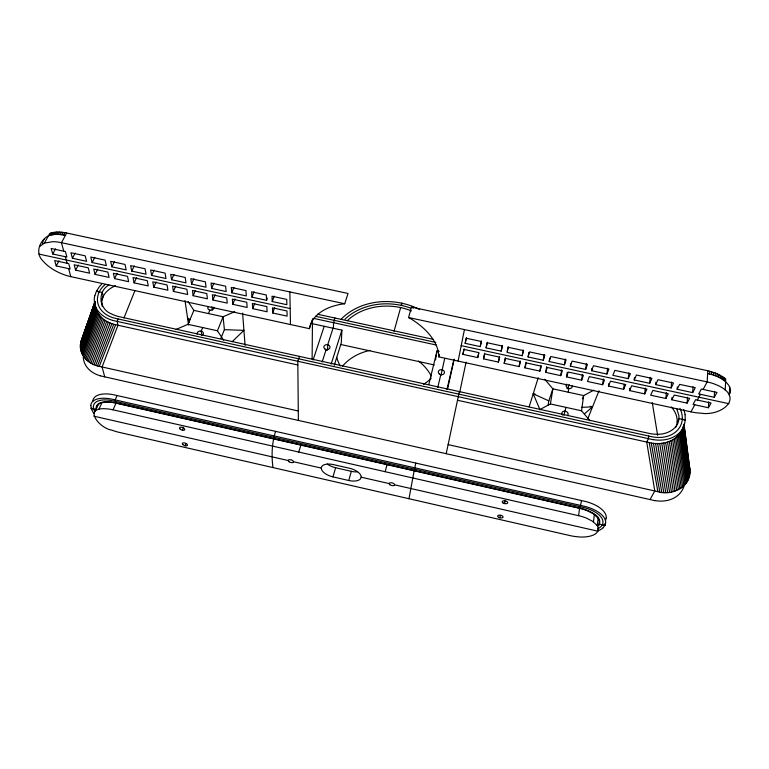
<?xml version="1.0" encoding="UTF-8"?>
<svg xmlns="http://www.w3.org/2000/svg" width="769" height="769" viewBox="0 0 769 769"><rect width="100%" height="100%" fill="white"/><g stroke="black" fill="none" stroke-linecap="round" stroke-linejoin="round"><path stroke-width="1.15" d="M312.118 358.969L312.474 320M298.285 410.992L99.268 366.342C87.676 364.516 76.948 352.692 81.283 340.619L95.039 301.381M333.39 328.286L333.592 322.711L334.88 318.001M729.31 395.324L729.646 386.942C725.398 378.906 716.006 375.503 707.653 373.523L707.826 370.745L411.453 307.081L408.599 317.539L410.502 318.616A66.692 39.209 16.2 0 1 438.686 354.201L438.791 356.874L690.956 411.857A34.874 19.898 3.7 0 0 700.828 413.164C721.707 416.596 745.632 397.275 716.573 384.865A34.518 19.533 3.9 0 0 707.172 381.914M312.435 323.73L341.897 330.141L341.311 342.82L334.284 365.217M725.225 390.114L725.734 378.925L717.15 373.676L707.826 370.745M723.139 379.79L723.283 377.012M724.427 380.732L724.561 377.944M721.745 378.886L721.889 376.108M714.286 397.304L717.016 392.45L701.338 389.056L698.713 393.93L714.286 397.304L714.603 391.334M718.679 377.214L718.823 374.436M720.255 378.031L720.399 375.253M717.006 376.454L717.15 373.676M708.403 407.753L711.056 403.043L695.609 399.688L693.061 404.417L708.403 407.753L708.739 401.831M713.44 375.099L713.594 372.321M715.257 375.753L715.41 372.965M703.097 389.441L707.172 381.914L707.653 373.523M711.565 374.513L711.719 371.735M709.633 373.984L709.797 371.206M448.116 444.607L657.851 491.66C673.548 496.899 694.542 484.114 689.341 466.139L683.958 424.709M677.335 386.894L677.153 389.258L692.677 392.623L693.071 386.682M684.343 424.921L685.304 420.124L685.064 414.76M672.01 397.448L671.818 399.793L687.111 403.119L687.524 397.227M42.478 243.715C43.689 233.218 57.627 233.593 65.394 235.429L66.701 233.026L348.021 293.46L344.723 303.765L342.734 303.995A66.692 39.209 16.2 0 0 309.936 326.152L309.369 328.661L70.825 276.648A33.461 18.004 27.1 0 1 61.962 273.899C54.859 270.986 48.062 266.853 42.987 261.008C36.393 254.847 37.998 245.157 44.035 239.101M655.87 382.241L655.659 384.596L671.135 387.951L671.616 382.039M665.887 398.505L668.251 393.747L652.9 390.412L650.641 395.189L665.887 398.505L666.387 392.642M648.651 436.023L648.402 438.695L646.719 442.05L654.794 490.978L650.026 499.619M634.483 377.617L634.233 379.963L649.661 383.298L650.218 377.416M629.782 388.268L629.523 390.594L644.73 393.901L645.306 388.066M628.244 378.665L630.388 373.715L614.902 370.37L612.864 375.33L628.244 378.665L628.898 372.811M608.76 383.702L608.471 386.019L623.63 389.316L624.159 384.663M605.222 523.285L604.915 525.39L603.194 527.659M597.253 525.544L592.438 521.171L586.18 518.018A27.194 12.958 9.4 0 0 578.596 515.691L113.033 409.819A26.377 12.064 21.8 0 0 105.901 408.781C82.235 407.041 99.47 428.468 111.851 430.14A26.588 12.246 21.9 0 0 119.089 432.341L569.685 535.522A27.405 13.16 9.3 0 0 577.49 536.752C584.584 537.848 602.204 536.368 597.253 525.544L598.138 518.2L593.341 513.807L587.112 510.654A27.069 13.044 9.4 0 0 579.566 508.347L116.023 403.187A26.261 12.15 21.9 0 0 108.929 402.158C104.584 402.004 97.721 402.197 96.586 407.493M598.417 528.111L598.042 531.244L394.574 484.816M598.667 526.025L599.359 521.171L598.138 518.2M593.466 521.872L594.37 514.509M591.89 368.399L591.572 370.716L606.904 374.042L607.635 368.216M602.598 384.74L604.54 379.915L589.333 376.618L587.487 381.453L602.598 384.74L603.338 378.954M606.232 517.845L605.559 520.382M581.527 500.542L580.287 506.752M578.596 515.691L579.566 508.338M590.044 420.806L581.537 410.79L583.661 395.574L593.697 390.219M570.694 363.804L570.338 366.121L585.622 369.428L586.439 363.631M567.272 372.311L566.561 376.906L581.633 380.184L582.45 374.426M565.965 407.368L563.898 415.298M568.253 392.209L568.81 388.46M546.663 366.659L545.711 372.369L560.726 375.637L561.63 369.908M549.748 358.085L549.172 361.536L564.417 364.833L565.311 359.065M548.066 405.484L548.816 400.87L552.873 388.845L544.788 379.271M540.03 409.473L550.431 403.956L552.873 388.845L583.661 395.574L582.421 398.832M408.973 498.725L414.145 470.82M414.193 470.541L415.798 463.044M671.308 406.926C676.182 412.222 679.075 420.287 675.816 427.151M435.514 359.892L437.061 350.847L439.214 351.318M528.909 352.385L528.072 356.96L543.27 360.257L544.25 354.509M525.948 362.161L524.91 367.851L539.886 371.1L540.867 365.4M504.522 503.57L505.098 500.369M441.031 375.061L444.693 358.45M499.956 517.797L500.379 515.432M505.3 357.681L504.185 363.343L519.104 366.582L520.171 360.901M522.189 355.691L523.612 350.626L508.367 347.328L507.04 352.404L522.189 355.691L523.247 349.972M454.171 359.267L447.558 388.999M507.261 351.27L508.165 346.704M458.113 361.094L464.428 329.574M484.71 353.211L483.509 358.844L498.389 362.084L499.533 356.432M487.277 342.195L486.075 347.867L501.167 351.135L502.311 345.444M462.909 354.365L463.928 349.395L478.856 352.635L477.741 357.595L462.909 354.365L464.178 348.751M465.168 343.339L466.216 338.216L481.365 341.494L480.221 346.598L465.168 343.339L466.447 337.687M446.193 453.739L459.333 391.613M459.641 392.584L466.081 362.074M477.741 357.595L478.722 353.086M480.221 346.598L481.442 340.927M402.004 303.236L401.264 305.399L402.004 303.236L406.763 304.428A59.924 48.207 6.2 0 1 419.682 309.561M446.962 389.537L453.97 359.402M483.509 358.844L484.662 353.894L499.648 357.143L498.389 362.084M486.075 347.867L487.258 342.772L502.455 346.06L501.167 351.135M730.194 393.363L730.531 390.191L729.646 386.942M437.753 387.47L440.82 374.666M438.791 356.874L439.33 354.653M428.833 384.327L437.061 350.847M385.173 471.705L386.999 464.659M504.185 363.343L505.473 358.412L520.498 361.67L519.104 366.582M94.808 295.757L96.413 291.326L99.278 286.856A31.625 23.801 -9 0 1 101.671 284.194M394.007 331.362L400.649 307.59M389.22 483.586L361.161 477.184A12.333 6.027 15.7 0 0 349.597 468.283L333.486 464.62A12.323 6.008 16.2 0 0 321.288 468.023A12.323 6.008 16.2 0 0 332.958 476.886L348.761 480.5L351.346 471.33A12.266 6.075 15.7 0 0 357.316 471.868M524.91 367.851L526.342 362.939L541.405 366.207L539.886 371.1M528.072 356.96L529.543 351.914L544.837 355.22L543.27 360.257M332.958 476.886L335.63 467.744A12.246 6.065 16.2 0 1 327.373 464.063M529.13 406.868L538.213 377.752M331.179 364.025L341.897 330.141M298.689 452.037L300.9 445.126M545.711 372.369L547.268 367.486L562.389 370.764L560.726 375.637M549.172 361.536L550.787 356.508L566.128 359.825L564.417 364.833M598.609 525.333C603.281 518.143 592.957 512.606 587.41 510.453A27.607 13.313 9.4 0 0 579.691 508.078M322.134 361.997L326.162 349.52M333.044 328.209L327.709 344.733L327.556 350.174A3.066 2.47 1.7 0 0 325.969 350.164M313.079 360.036L324.201 326.287M312.781 318.606L309.369 328.661M299.487 356.403L297.805 361.334L298.382 420.47M275.61 431.322C271.861 443.011 271.38 455.152 272.947 467.571M599.464 524.064L604.915 525.39L605.674 522.699A28.511 13.784 9.2 0 0 584.873 506.386L111.409 399.053A27.655 12.823 22 0 0 90.771 405.571M80.86 342.157L95 301.842M81.283 340.619L95.164 301.621M80.572 343.666L95.096 302.284M566.561 376.906L568.272 372.042L583.431 375.33L581.633 380.184M570.338 366.121L572.088 361.113L587.478 364.439L585.622 369.428M80.409 345.175L94.943 303.842M92.424 311.291L93.616 307.908M80.37 346.684L95.308 304.284C95.596 315.127 105.738 322.778 115.648 324.72L297.843 364.977M80.457 348.174L95.423 305.841M80.678 349.664L95.673 307.369M81.024 351.125L96.048 308.888M569.185 384.548L567.695 388.72A3.124 2.49 18.8 0 0 566.897 388.633M81.495 352.548L96.567 310.368M82.091 353.951L97.221 311.82M101.22 301.9C102.671 294.335 108.506 288.51 115.485 285.76M82.802 355.297L97.99 313.223M83.638 356.605L98.893 314.579M84.59 357.864L99.922 315.876M85.657 359.056L101.066 317.116M86.82 360.18L102.325 318.289M272.687 313.002L272.486 307.831L287 310.984L287.116 316.136L272.687 313.002L274.677 307.629M88.089 361.238L103.68 319.395M272.236 301.544L272.015 296.228L286.741 299.41L286.856 304.707L272.236 301.544L274.245 296.142M89.454 362.228L105.151 320.423M266.564 300.314L266.314 294.998L251.636 291.816L251.972 297.151L266.564 300.314L267.372 298.151M90.915 363.131L106.708 321.365M92.453 363.958L108.362 322.23M591.572 370.716L593.466 365.736L608.904 369.072L606.904 374.042M94.078 364.698L110.092 322.999M252.713 308.657L252.386 303.467L266.853 306.61L267.093 311.781L252.713 308.657L254.779 303.303M95.76 365.342L111.89 323.672M251.972 297.151L254.068 291.778M97.509 365.9L113.764 324.249M99.268 366.342L115.648 324.72M185.146 445.751L186.021 443.54M220.972 338.225L224.394 329.661L223.087 316.77L193.884 310.388L188.145 301.659M182.397 430.207L183.589 427.228M232.805 304.322L232.344 299.122L246.772 302.246L247.137 307.446L232.805 304.322L234.93 298.997M587.833 418.624L599.003 390.748M123.944 317.991L134.998 290.461M231.786 292.778L231.315 287.423L245.945 290.586L246.32 295.93L231.786 292.778L233.949 287.423M223.731 340.283L217.425 330.795L223.087 316.77L234.795 311.685M608.471 386.019L610.451 381.203L625.706 384.51L623.63 389.316M212.946 300.006L212.359 294.777L226.749 297.901L227.24 303.111L212.946 300.006L215.157 294.71M202.67 327.556L201.199 331.093L201.641 334.409M208.466 313.569L209.899 310.118M211.648 288.423L211.052 283.05L225.634 286.203L226.144 291.557L211.648 288.423L213.888 283.088M175.822 329.545L187.953 324.316L193.884 310.388M193.154 295.7L192.442 290.451L206.784 293.566L207.409 298.805L193.154 295.7L195.432 290.422M191.577 284.069L190.847 278.676L205.39 281.819L206.034 287.202L191.577 284.069L193.894 278.762M629.523 390.594L631.647 385.798L646.95 389.124L644.73 393.901M634.233 379.963L636.415 375.022L651.949 378.377L649.661 383.298M173.419 291.413L172.583 286.145L186.886 289.25L187.626 294.498L173.419 291.413L175.765 286.155M171.574 279.733L170.708 274.322L185.214 277.455L185.973 282.857L171.574 279.733L173.957 274.456M113.033 409.819L116.023 403.187M117.148 395.477L115.148 399.88L115.552 401.38M98.893 409.3L101.941 402.706M95.087 411.146L98.134 404.571M153.733 287.135L152.781 281.848L167.036 284.943L167.902 290.211L153.733 287.135L156.155 281.906M151.618 275.417L150.637 269.977L165.095 273.11L165.979 278.532L151.618 275.417L154.079 270.159M655.659 384.596L657.985 379.684L673.567 383.058L671.135 387.951M134.114 282.867L133.037 277.561L147.254 280.647L148.244 285.933L134.114 282.867L136.603 277.657M118.224 319.087L117.09 321.452L117.974 325.239L102.085 366.976L104.747 376.897M131.73 271.111L130.615 265.651L145.033 268.766L146.052 274.206L131.73 271.111L134.258 265.872M457.449 400.236L649.247 442.608C661.186 445.511 676.537 442.021 681.911 429.871L688.486 479.202M114.552 278.609L113.351 273.283L127.529 276.359L128.634 281.675L114.552 278.609L117.109 273.428M111.89 266.814L110.659 261.335L125.03 264.449L126.174 269.9L111.89 266.814L114.494 261.604M671.818 399.793L674.221 395.045L689.62 398.39L687.111 403.119M677.153 389.258L679.633 384.365L695.263 387.749L692.677 392.623M95.048 274.37L93.731 269.025L107.862 272.091L109.092 277.426L95.048 274.37L97.682 269.208M92.126 262.527L90.761 257.038L105.093 260.133L106.362 265.613L92.126 262.527L94.798 257.346M75.602 270.14L74.16 264.776L88.252 267.833L89.608 273.187L75.602 270.14L78.303 265.007M677.181 421.979L678.989 418.567L678.95 415.808L676.778 408.8M72.411 258.259L70.931 252.751L85.205 255.837L86.599 261.335L72.411 258.259L75.16 253.097M56.214 265.92L54.647 260.547L68.701 263.594L70.171 268.958L56.214 265.92L58.982 260.816M690.956 411.857L694.782 404.792M697.348 400.063L700.463 394.305M63.596 235.074L64.904 232.68L66.701 233.026M60.088 234.612L61.405 232.209L64.904 232.68M61.818 234.805L63.135 232.401M65.394 235.429L61.433 242.677L63.789 251.203M58.396 234.487L59.713 232.094L61.405 232.209M52.753 254.001L51.148 248.474L65.384 251.55L66.903 257.067L52.753 254.001L55.57 248.868M55.176 234.497L56.493 232.103L59.713 232.094M56.752 234.458L58.079 232.065M52.225 234.824L53.551 232.43L56.493 232.103M53.667 234.622L54.984 232.228M49.591 235.458L50.917 233.074L53.551 232.43M50.869 235.103L52.196 232.719M39.998 246.263L44.381 243.1L49.735 233.507L50.917 233.074M82.552 337.581L83.59 335.822M431.294 378.146L429.592 379.799A53.926 43.372 6.2 0 1 423.604 384.289M232.113 341.715L243.936 330.372L224.394 329.661M584.498 413.809L592.572 406.811L590.246 406.301M108.948 284.991C97.077 291.461 99.095 309.234 111.38 313.858A30.635 23.032 -8.7 0 0 119.349 316.722L648.901 433.36A31.952 24.791 23.5 0 0 658.149 434.254C667.377 434.293 678.287 428.775 678.989 418.567L685.304 420.124M44.381 243.1L52.753 241.687A33.115 17.706 26.8 0 1 61.433 242.687L344.723 303.765M581.345 407.397L592.572 406.811M96.413 291.326L102.296 292.441L103.238 296.296L101.777 301.217L102.171 306.225M682.151 419.259L685.333 419.778M401.754 303.178L396.9 302.313A59.924 48.207 6.2 0 0 341.148 319.222M90.838 405.59L91.232 408.445L96.298 409.502C94.625 402.687 103.834 401.274 108.679 401.831A26.79 12.4 21.9 0 1 115.946 402.889L579.691 508.078M653.016 439.657L112.86 320.462M602.214 524.689L605.001 525.227M654.948 500.667L100.23 375.83M408.599 317.539L707.172 381.914M317.53 314.242L432.889 339.254M38.95 254.087L290.173 308.561M461.208 345.656L728.974 403.715M315.598 316.309L435.802 342.397M313.656 318.385L436.196 345.002M340.484 344.435L434.293 364.948M540.059 409.877L533.205 393.795L535.532 394.305M187.953 324.316L217.425 330.795M550.431 403.956L581.537 410.79M335.63 467.744L351.346 471.33M93.78 416.164L288.231 460.544M293.508 461.746L321.279 468.081M91.175 408.252L93.751 408.925M96.567 291.018L99.393 291.807M533.205 393.795L548.816 400.87M411.453 307.081L413.338 308.158M190.251 319.789L187.549 318.01L189.462 322.221M91.232 408.445L92.54 411.3A27.665 12.833 22 0 0 93.924 413.318M336.745 357.374L337.37 359.517A53.926 43.372 6.2 0 0 340.244 365.929M688.88 464.447L689.341 466.139M65.317 256.721L67.124 263.248M68.604 268.621L70.825 276.648M649.247 442.608L657.851 491.66M651.305 443.011L659.792 492.045M653.429 443.309L661.782 492.323M655.544 443.482L663.772 492.487M657.63 443.54L665.733 492.535M652.266 402.552L657.639 435.369M659.706 443.482L667.675 492.477M661.734 443.309L669.588 492.295M663.724 443.011L671.452 492.006M665.656 442.608L673.269 491.602M667.53 442.079L675.019 491.093M669.328 441.444L676.71 490.468M671.049 440.704L678.325 489.747M672.683 439.858L679.863 488.921M184.993 300.506L188.578 325.047M674.23 438.907L681.305 487.998M675.672 437.869L682.651 486.979M677.008 436.734L683.91 485.873M678.229 435.514L685.054 484.681M679.335 434.206L686.083 483.413M681.18 431.38L687.803 480.663M680.325 432.832L687.005 482.076M682.978 426.66L689.485 476.078M682.507 428.314L689.043 477.684M684.006 424.084L689.908 469.571M683.795 425.545L689.928 473.031M211.927 306.668L212.311 310.042M242.6 313.07L245.1 345.444M289.875 291.941L290.471 324.537M105.276 284.415A28.453 21.417 -9 0 0 99.268 291.778A28.443 21.397 -9 0 0 115.965 318.491L651.132 436.571A29.674 23.06 23.8 0 0 682.295 419.297A29.693 23.07 23.8 0 0 679.969 408.329M345.012 319.164A56.925 45.784 6.2 0 1 410.444 308.042M347.309 320.673A53.926 43.372 6.2 0 1 411.453 310.907M342.455 366.236A51.014 42.199 6.2 0 1 369.985 350.395M418.519 361.007A51.014 42.199 6.2 0 1 431.226 375.993M562.514 415.116A3.211 2.586 19.7 0 1 562.86 411.598A3.211 2.586 19.7 0 1 567.109 412.069A3.211 2.586 19.7 0 1 567.512 415.664M572.242 385.98A3.153 2.49 18.7 0 1 568.416 388.355A3.153 2.49 18.7 0 1 566.724 384.164M197.162 334.082A3.124 2.451 -6.3 0 1 199.334 331.141A3.124 2.451 -6.3 0 1 203.122 332.439A3.124 2.451 -6.3 0 1 201.622 335.601M213.84 307.235A3.066 2.365 -5 0 1 210.293 310.186A3.066 2.365 -5 0 1 208.293 306.629M683.939 486.431A30.654 24.483 27.2 0 1 654.957 500.6M100.268 375.772A29.299 22.714 -11.6 0 1 83.244 356.749M684.429 424.949A32.98 25.627 23.8 0 1 653.016 439.58M683.631 409.521A33 25.646 23.8 0 1 685.141 414.76M112.889 320.404A31.606 23.781 -9 0 1 94.731 295.757M94.885 411.569A24.896 11.545 22 0 1 93.635 408.897A24.877 11.535 22 0 1 113.543 400.985L582.45 507.242A25.656 12.4 9.2 0 1 602.338 524.708A25.665 12.41 9.2 0 1 598.195 528.611M92.799 401.235A27.569 12.881 22 0 1 113.428 394.699L585.517 501.475A28.424 13.842 9.2 0 1 606.308 517.854M603.261 527.678A28.53 13.794 9.2 0 1 598.138 530.764M361.17 477.126A12.333 6.027 15.7 0 1 348.761 480.5M439.378 374.003A3.114 2.528 10.2 0 0 444.444 372.869A3.114 2.528 10.2 0 0 440.387 369.745A3.114 2.528 10.2 0 0 439.378 374.003M324.778 348.876A3.086 2.48 1.8 0 0 329.93 347.771A3.086 2.48 1.8 0 0 326.114 344.723A3.086 2.48 1.8 0 0 324.778 348.876M179.994 428.958A2.768 1.317 20.4 0 0 184.541 429.996A2.768 1.317 20.4 0 0 181.888 427.304A2.768 1.317 20.4 0 0 179.994 428.958M182.801 444.54A2.711 1.259 20.1 0 0 187.252 445.568A2.711 1.259 20.1 0 0 184.666 442.973A2.711 1.259 20.1 0 0 182.801 444.54M503.195 503.07A2.826 1.394 11.2 0 0 507.703 502.868A2.826 1.394 11.2 0 0 503.945 500.773A2.826 1.394 11.2 0 0 503.195 503.07M498.658 517.316A2.768 1.327 11.4 0 0 503.051 517.143A2.768 1.327 11.4 0 0 499.369 515.124A2.768 1.327 11.4 0 0 498.658 517.316M289.019 461.688A2.73 1.327 17.4 0 0 293.422 462.082A2.73 1.327 17.4 0 0 290.163 459.651A2.73 1.327 17.4 0 0 289.019 461.688M389.873 484.71A2.749 1.346 14.5 0 0 394.439 485.133A2.749 1.346 14.5 0 0 391.392 482.74A2.749 1.346 14.5 0 0 389.873 484.71"/></g></svg>
